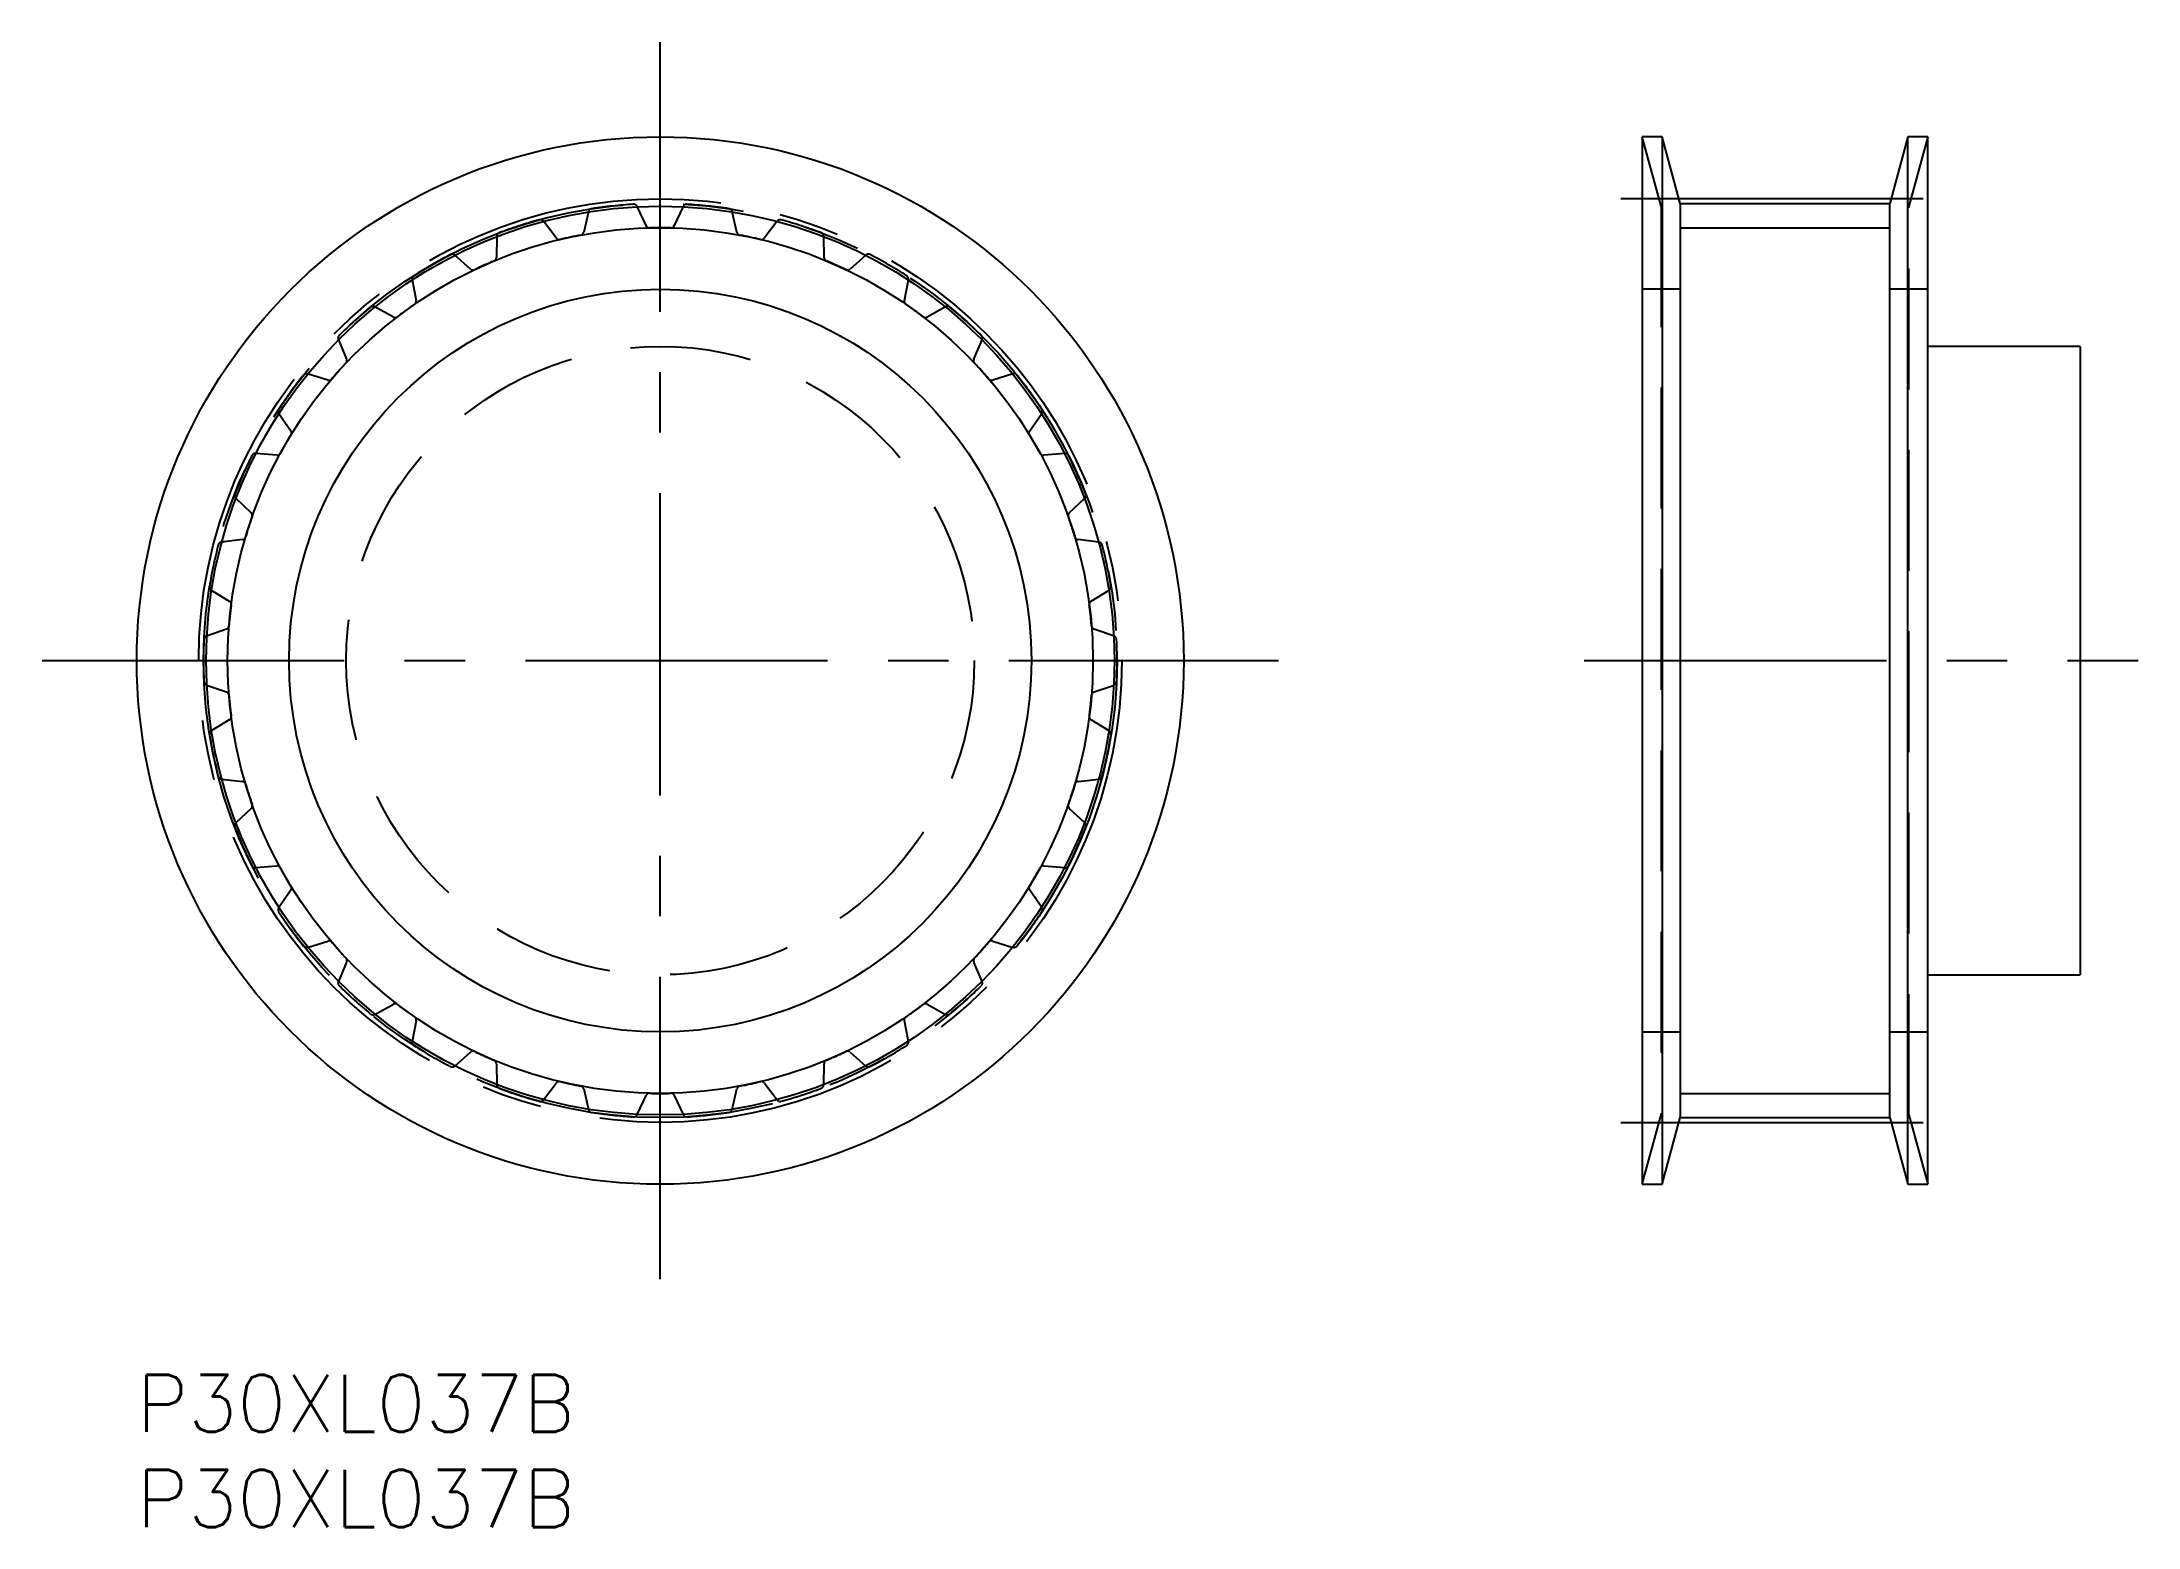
# Model space of a CAD drawing. Extents: x -5 to 105, y -8 to 70.
import ezdxf

# ---------------------------------------------------------------- set-up
doc = ezdxf.new("R2010")
doc.units = 0
doc.header["$LTSCALE"] = 0.5
for name, pattern in [('CENTER', [50.8, 31.75, -6.35, 6.35, -6.35]), ('DASHED', [19.05, 12.7, -6.35]), ('PHANTOM', [63.5, 31.75, -6.35, 6.35, -6.35, 6.35, -6.35])]:
    doc.linetypes.add(name, pattern=pattern)
for name, color, linetype in [('MSM_CENTER', 1, 'CENTER'), ('MSM_CONTINUOUS', 7, 'CONTINUOUS'), ('MSM_DASHED', 4, 'DASHED'), ('MSM_IMAGINARY', 6, 'PHANTOM'), ('MSM_NARROW', 5, 'CONTINUOUS'), ('MSM_PART_NUMBER', 7, 'CONTINUOUS')]:
    doc.layers.add(name, color=color, linetype=linetype)
doc.styles.get("Standard").update_dxf_attribs({"font": 'txt.shx', "height": 3, "bigfont": 'bigfont.shx'})

msp = doc.modelspace()

# ---------------------------------------------------------------- linework, layer by layer
at = {"layer": 'MSM_CENTER'}
for p, q in [((27.5, 5.02), (27.5, 69.98)), ((77.97, 61.76), (95.22, 61.76)), ((-4.98, 37.5), (59.98, 37.5)), ((76.04, 37.5), (105.14, 37.5)), ((77.97, 13.25), (95.22, 13.25))]:
    msp.add_line(p, q, dxfattribs=at)
msp.add_circle((27.5, 37.5), 24.25, dxfattribs=at)
at = {"layer": 'MSM_CONTINUOUS'}
for p, q in [((80.13, 65), (79.09, 65)), ((79.09, 65), (79.09, 10)), ((81.09, 61.5), (80.13, 65)), ((80.13, 65), (80.13, 10)), ((93.05, 65), (92.09, 61.5)), ((94.09, 65), (93.05, 65)), ((93.05, 10), (93.05, 65)), ((94.09, 10), (94.09, 65)), ((81.09, 61.5), (81.09, 13.5)), ((81.09, 61.5), (92.09, 61.5)), ((92.09, 13.5), (92.09, 61.5)), ((102.09, 54), (94.09, 54)), ((102.09, 54), (102.09, 21)), ((94.09, 21), (102.09, 21)), ((80.13, 10), (81.09, 13.5)), ((81.09, 13.5), (92.09, 13.5)), ((92.09, 13.5), (93.05, 10)), ((79.09, 10), (80.13, 10)), ((93.05, 10), (94.09, 10))]:
    msp.add_line(p, q, dxfattribs=at)
for radius in [27.5, 23.86, 19.5]:
    msp.add_circle((27.5, 37.5), radius, dxfattribs=at)
at = {"layer": 'MSM_DASHED'}
for p, q in [((80.09, 61.36), (79.09, 65)), ((94.09, 65), (93.09, 61.36)), ((22.03, 59.69), (21.36, 60.57)), ((23.73, 61.07), (23.48, 59.99)), ((26.76, 60.34), (26.29, 61.34)), ((28.71, 61.34), (28.24, 60.34)), ((31.52, 59.99), (31.27, 61.07)), ((33.64, 60.57), (32.97, 59.69)), ((80.09, 61.36), (80.09, 13.64)), ((93.09, 13.64), (93.09, 61.36)), ((18.91, 59.77), (18.89, 58.67)), ((36.11, 58.67), (36.09, 59.77)), ((17.53, 58.06), (16.7, 58.79)), ((38.3, 58.79), (37.47, 58.06)), ((14.46, 57.5), (14.67, 56.41)), ((40.33, 56.41), (40.54, 57.5)), ((81.09, 57), (79.09, 57)), ((94.09, 57), (92.09, 57)), ((13.48, 55.54), (12.51, 56.08)), ((42.49, 56.08), (41.52, 55.54)), ((10.59, 54.35), (11.02, 53.33)), ((43.98, 53.33), (44.41, 54.35)), ((10.03, 52.23), (8.97, 52.56)), ((46.03, 52.56), (44.97, 52.23)), ((7.46, 50.47), (8.09, 49.56)), ((46.91, 49.56), (47.54, 50.47)), ((7.35, 48.28), (6.25, 48.37)), ((48.75, 48.37), (47.65, 48.28)), ((5.2, 46.02), (6.01, 45.26)), ((48.99, 45.26), (49.8, 46.02)), ((5.55, 43.85), (4.45, 43.72)), ((50.55, 43.72), (49.45, 43.85)), ((3.91, 41.19), (4.86, 40.62)), ((50.14, 40.62), (51.09, 41.19)), ((4.71, 39.15), (3.66, 38.79)), ((51.34, 38.79), (50.29, 39.15)), ((3.66, 36.21), (4.71, 35.85)), ((50.29, 35.85), (51.34, 36.21)), ((4.86, 34.38), (3.91, 33.81)), ((51.09, 33.81), (50.14, 34.38)), ((4.45, 31.28), (5.55, 31.15)), ((49.45, 31.15), (50.55, 31.28)), ((6.01, 29.74), (5.2, 28.98)), ((49.8, 28.98), (48.99, 29.74)), ((6.25, 26.63), (7.35, 26.72)), ((47.65, 26.72), (48.75, 26.63)), ((8.09, 25.44), (7.46, 24.53)), ((47.54, 24.53), (46.91, 25.44)), ((8.97, 22.44), (10.03, 22.77)), ((44.97, 22.77), (46.03, 22.44)), ((11.02, 21.67), (10.59, 20.65)), ((44.41, 20.65), (43.98, 21.67)), ((12.51, 18.92), (13.48, 19.46)), ((41.52, 19.46), (42.49, 18.92)), ((14.67, 18.59), (14.46, 17.5)), ((40.54, 17.5), (40.33, 18.59)), ((79.09, 18), (81.09, 18)), ((92.09, 18), (94.09, 18)), ((16.7, 16.21), (17.53, 16.94)), ((37.47, 16.94), (38.3, 16.21)), ((18.89, 16.33), (18.91, 15.23)), ((36.09, 15.23), (36.11, 16.33)), ((21.36, 14.43), (22.03, 15.31)), ((23.48, 15.01), (23.73, 13.93)), ((26.29, 13.66), (26.76, 14.66)), ((28.24, 14.66), (28.71, 13.66)), ((31.27, 13.93), (31.52, 15.01)), ((32.97, 15.31), (33.64, 14.43)), ((79.09, 10), (80.09, 13.64)), ((93.09, 13.64), (94.09, 10))]:
    msp.add_line(p, q, dxfattribs=at)
msp.add_circle((27.5, 37.5), 16.5, dxfattribs=at)
for centre, radius, start, end in [((27.5, 37.5), 24, 105.3493, 110.6507), ((21.2, 60.45), 0.2, 37, 105.3493), ((23.92, 61.03), 0.2, 98.6506, 167), ((27.5, 37.5), 24, 93.3493, 98.6507), ((26.11, 61.26), 0.2, 25, 93.3493), ((28.89, 61.26), 0.2, 86.6507, 155), ((27.5, 37.5), 24, 81.3493, 86.6507), ((31.08, 61.03), 0.2, 13, 81.3493), ((33.8, 60.45), 0.2, 74.6507, 143), ((27.5, 37.5), 24, 69.3493, 74.6507), ((19.11, 59.77), 0.2, 110.6506, 179), ((22.19, 59.81), 0.2, 217, 283.3975), ((27.5, 37.5), 22.73, 100.6025, 103.3975), ((23.28, 60.04), 0.2, 280.6025, 347), ((26.94, 60.42), 0.2, 205, 271.3975), ((27.5, 37.5), 22.73, 88.6025, 91.3975), ((28.06, 60.42), 0.2, 268.6025, 335), ((31.72, 60.04), 0.2, 193, 259.3975), ((27.5, 37.5), 22.73, 76.6025, 79.3975), ((32.81, 59.81), 0.2, 256.6025, 323), ((35.89, 59.77), 0.2, 1, 69.3493), ((27.5, 37.5), 24, 117.3493, 122.6507), ((16.57, 58.64), 0.2, 49, 117.3493), ((27.5, 37.5), 22.73, 112.6025, 115.3975), ((18.69, 58.67), 0.2, 292.6025, 359), ((36.31, 58.67), 0.2, 181, 247.3975), ((27.5, 37.5), 22.73, 64.6025, 67.3975), ((38.43, 58.64), 0.2, 62.6507, 131), ((27.5, 37.5), 24, 57.3493, 62.6507), ((14.66, 57.54), 0.2, 122.6506, 191), ((17.67, 58.21), 0.2, 229, 295.3975), ((37.33, 58.21), 0.2, 244.6025, 311), ((40.34, 57.54), 0.2, 349, 57.3493), ((27.5, 37.5), 22.73, 124.6025, 127.3975), ((14.48, 56.37), 0.2, 304.6025, 11), ((40.52, 56.37), 0.2, 169, 235.3975), ((27.5, 37.5), 22.73, 52.6025, 55.3975), ((27.5, 37.5), 24, 129.3493, 134.6507), ((12.41, 55.9), 0.2, 61, 129.3493), ((13.57, 55.72), 0.2, 241, 307.3975), ((41.43, 55.72), 0.2, 232.6025, 299), ((42.59, 55.9), 0.2, 50.6507, 119), ((27.5, 37.5), 24, 45.3493, 50.6507), ((10.77, 54.43), 0.2, 134.6506, 203), ((44.23, 54.43), 0.2, 337, 45.3492), ((27.5, 37.5), 22.73, 136.6025, 139.3975), ((10.84, 53.25), 0.2, 316.6025, 23), ((44.16, 53.25), 0.2, 157, 223.3975), ((27.5, 37.5), 22.73, 40.6025, 43.3975), ((27.5, 37.5), 24, 141.3493, 146.6507), ((8.91, 52.36), 0.2, 73, 141.3494), ((10.09, 52.42), 0.2, 253, 319.3975), ((44.91, 52.42), 0.2, 220.6025, 287), ((46.09, 52.36), 0.2, 38.6507, 107), ((27.5, 37.5), 24, 33.3493, 38.6507), ((7.62, 50.58), 0.2, 146.6506, 215), ((47.38, 50.58), 0.2, 325, 33.3493), ((7.93, 49.45), 0.2, 328.6025, 35), ((47.07, 49.45), 0.2, 145, 211.3975), ((27.5, 37.5), 22.73, 148.6025, 151.3975), ((27.5, 37.5), 22.73, 28.6025, 31.3975), ((27.5, 37.5), 24, 153.3493, 158.6507), ((6.23, 48.18), 0.2, 85, 153.3494), ((7.37, 48.48), 0.2, 265, 331.3975), ((47.63, 48.48), 0.2, 208.6025, 275), ((48.77, 48.18), 0.2, 26.6507, 95), ((27.5, 37.5), 24, 21.3493, 26.6507), ((5.33, 46.16), 0.2, 158.6506, 227), ((5.87, 45.12), 0.2, 340.6025, 47), ((49.13, 45.12), 0.2, 133, 199.3975), ((49.67, 46.16), 0.2, 313, 21.3493), ((27.5, 37.5), 22.73, 160.6025, 163.3975), ((27.5, 37.5), 22.73, 16.6025, 19.3975), ((27.5, 37.5), 24, 165.3493, 170.6507), ((4.47, 43.52), 0.2, 97, 165.3494), ((5.53, 44.05), 0.2, 277, 343.3975), ((49.47, 44.05), 0.2, 196.6025, 263), ((50.53, 43.52), 0.2, 14.6507, 83), ((27.5, 37.5), 24, 9.3493, 14.6507), ((4.02, 41.37), 0.2, 170.6506, 239), ((50.98, 41.37), 0.2, 301, 9.3493), ((27.5, 37.5), 22.73, 172.6025, 175.3975), ((4.76, 40.45), 0.2, 352.6025, 59), ((50.24, 40.45), 0.2, 121, 187.3975), ((27.5, 37.5), 22.73, 4.6025, 7.3975), ((27.5, 37.5), 24, 177.3493, 182.6507), ((3.73, 38.6), 0.2, 109, 177.3493), ((4.64, 39.34), 0.2, 289, 355.3975), ((50.36, 39.34), 0.2, 184.6025, 251), ((51.27, 38.6), 0.2, 2.6506, 71), ((27.5, 37.5), 24, 357.3493, 2.6507), ((3.73, 36.4), 0.2, 182.6506, 251), ((51.27, 36.4), 0.2, 289, 357.3493), ((4.64, 35.66), 0.2, 4.6025, 71), ((27.5, 37.5), 22.73, 184.6025, 187.3975), ((27.5, 37.5), 22.73, 352.6025, 355.3975), ((50.36, 35.66), 0.2, 109, 175.3975), ((4.76, 34.55), 0.2, 301, 7.3975), ((50.24, 34.55), 0.2, 172.6025, 239), ((4.02, 33.63), 0.2, 121, 189.3493), ((27.5, 37.5), 24, 189.3493, 194.6507), ((27.5, 37.5), 24, 345.3493, 350.6507), ((50.98, 33.63), 0.2, 350.6506, 59), ((4.47, 31.48), 0.2, 194.6506, 263), ((5.53, 30.95), 0.2, 16.6025, 83), ((27.5, 37.5), 22.73, 196.6025, 199.3975), ((27.5, 37.5), 22.73, 340.6025, 343.3975), ((49.47, 30.95), 0.2, 97, 163.3975), ((50.53, 31.48), 0.2, 277, 345.3493), ((5.87, 29.88), 0.2, 313, 19.3975), ((49.13, 29.88), 0.2, 160.6025, 227), ((5.33, 28.84), 0.2, 133, 201.3493), ((27.5, 37.5), 24, 201.3493, 206.6507), ((27.5, 37.5), 24, 333.3493, 338.6507), ((49.67, 28.84), 0.2, 338.6506, 47), ((6.23, 26.82), 0.2, 206.6506, 275), ((7.37, 26.52), 0.2, 28.6025, 95), ((27.5, 37.5), 22.73, 208.6025, 211.3975), ((27.5, 37.5), 22.73, 328.6025, 331.3975), ((47.63, 26.52), 0.2, 85, 151.3975), ((48.77, 26.82), 0.2, 265, 333.3493), ((7.93, 25.55), 0.2, 325, 31.3975), ((47.07, 25.55), 0.2, 148.6025, 215), ((7.62, 24.42), 0.2, 145, 213.3493), ((27.5, 37.5), 24, 213.3493, 218.6507), ((27.5, 37.5), 24, 321.3493, 326.6507), ((47.38, 24.42), 0.2, 326.6506, 35), ((8.91, 22.64), 0.2, 218.6506, 287), ((10.09, 22.58), 0.2, 40.6025, 107), ((27.5, 37.5), 22.73, 220.6025, 223.3975), ((27.5, 37.5), 22.73, 316.6025, 319.3975), ((44.91, 22.58), 0.2, 73, 139.3975), ((46.09, 22.64), 0.2, 253, 321.3493), ((10.84, 21.75), 0.2, 337, 43.3975), ((44.16, 21.75), 0.2, 136.6025, 203), ((10.77, 20.57), 0.2, 157, 225.3493), ((27.5, 37.5), 24, 225.3493, 230.6507), ((27.5, 37.5), 24, 309.3493, 314.6507), ((44.23, 20.57), 0.2, 314.6506, 23), ((12.41, 19.1), 0.2, 230.6506, 299), ((13.57, 19.28), 0.2, 52.6025, 119), ((27.5, 37.5), 22.73, 232.6025, 235.3975), ((14.48, 18.63), 0.2, 349, 55.3975), ((40.52, 18.63), 0.2, 124.6025, 191), ((27.5, 37.5), 22.73, 304.6025, 307.3975), ((41.43, 19.28), 0.2, 61, 127.3975), ((42.59, 19.1), 0.2, 241, 309.3493), ((14.66, 17.46), 0.2, 169, 237.3493), ((27.5, 37.5), 24, 237.3493, 242.6507), ((17.67, 16.79), 0.2, 64.6025, 131), ((27.5, 37.5), 22.73, 244.6025, 247.3975), ((27.5, 37.5), 22.73, 292.6025, 295.3975), ((37.33, 16.79), 0.2, 49, 115.3975), ((27.5, 37.5), 24, 297.3493, 302.6507), ((40.34, 17.46), 0.2, 302.6506, 11), ((16.57, 16.36), 0.2, 242.6506, 311), ((18.69, 16.33), 0.2, 1, 67.3975), ((36.31, 16.33), 0.2, 112.6025, 179), ((38.43, 16.36), 0.2, 229, 297.3493), ((19.11, 15.23), 0.2, 181, 249.3493), ((27.5, 37.5), 24, 249.3493, 254.6507), ((21.2, 14.55), 0.2, 254.6506, 323), ((22.19, 15.19), 0.2, 76.6025, 143), ((27.5, 37.5), 22.73, 256.6025, 259.3975), ((23.28, 14.96), 0.2, 13, 79.3975), ((26.94, 14.58), 0.2, 88.6025, 155), ((27.5, 37.5), 22.73, 268.6025, 271.3975), ((28.06, 14.58), 0.2, 25, 91.3975), ((31.72, 14.96), 0.2, 100.6025, 167), ((27.5, 37.5), 22.73, 280.6025, 283.3975), ((32.81, 15.19), 0.2, 37, 103.3975), ((33.8, 14.55), 0.2, 217, 285.3493), ((27.5, 37.5), 24, 285.3493, 290.6507), ((35.89, 15.23), 0.2, 290.6506, 359), ((23.92, 13.97), 0.2, 193, 261.3493), ((27.5, 37.5), 24, 261.3493, 266.6507), ((26.11, 13.74), 0.2, 266.6506, 335), ((28.89, 13.74), 0.2, 205, 273.3493), ((27.5, 37.5), 24, 273.3493, 278.6507), ((31.08, 13.97), 0.2, 278.6506, 347)]:
    msp.add_arc(centre, radius, start, end, dxfattribs=at)
at = {"layer": 'MSM_IMAGINARY'}
msp.add_circle((27.5, 37.5), 24, dxfattribs=at)
at = {"layer": 'MSM_NARROW'}
for p, q in [((26.82, 60.22), (26.76, 60.34)), ((28.19, 60.22), (28.24, 60.34)), ((81.09, 60.23), (92.09, 60.23)), ((81.09, 14.77), (92.09, 14.77))]:
    msp.add_line(p, q, dxfattribs=at)
msp.add_circle((27.5, 37.5), 22.73, dxfattribs=at)

# ---------------------------------------------------------------- texts
at = {"layer": 'MSM_PART_NUMBER'}
for p in [(0, -3), (0, -8)]:
    msp.add_text('P30XL037B', height=3, dxfattribs=at).set_placement(p)

doc.saveas('drawing.dxf')
